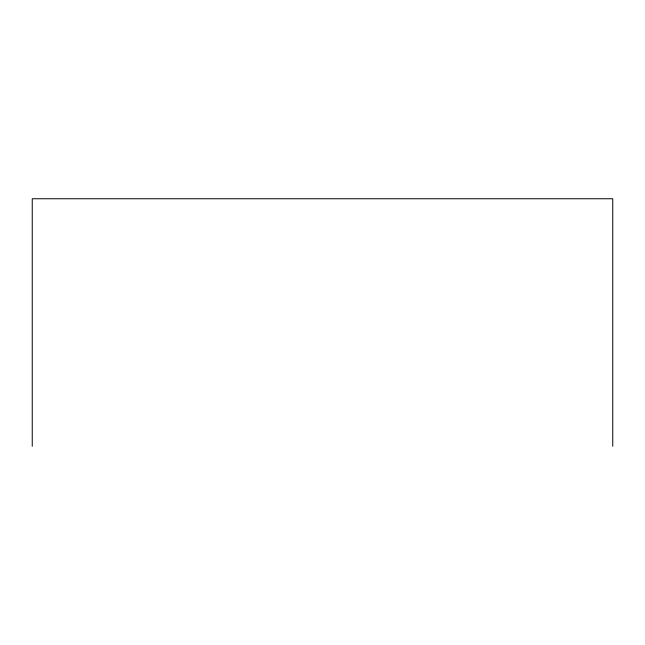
<?xml version="1.0" encoding="UTF-8"?>
<svg xmlns="http://www.w3.org/2000/svg" width="645" height="645" viewBox="0 0 645 645"><rect width="100%" height="100%" fill="white"/><g stroke="black" fill="none" stroke-linecap="round" stroke-linejoin="round"><path stroke-width="0.97" d="M612.75 446.251L612.75 198.749L32.25 198.749L32.25 446.251"/></g></svg>
